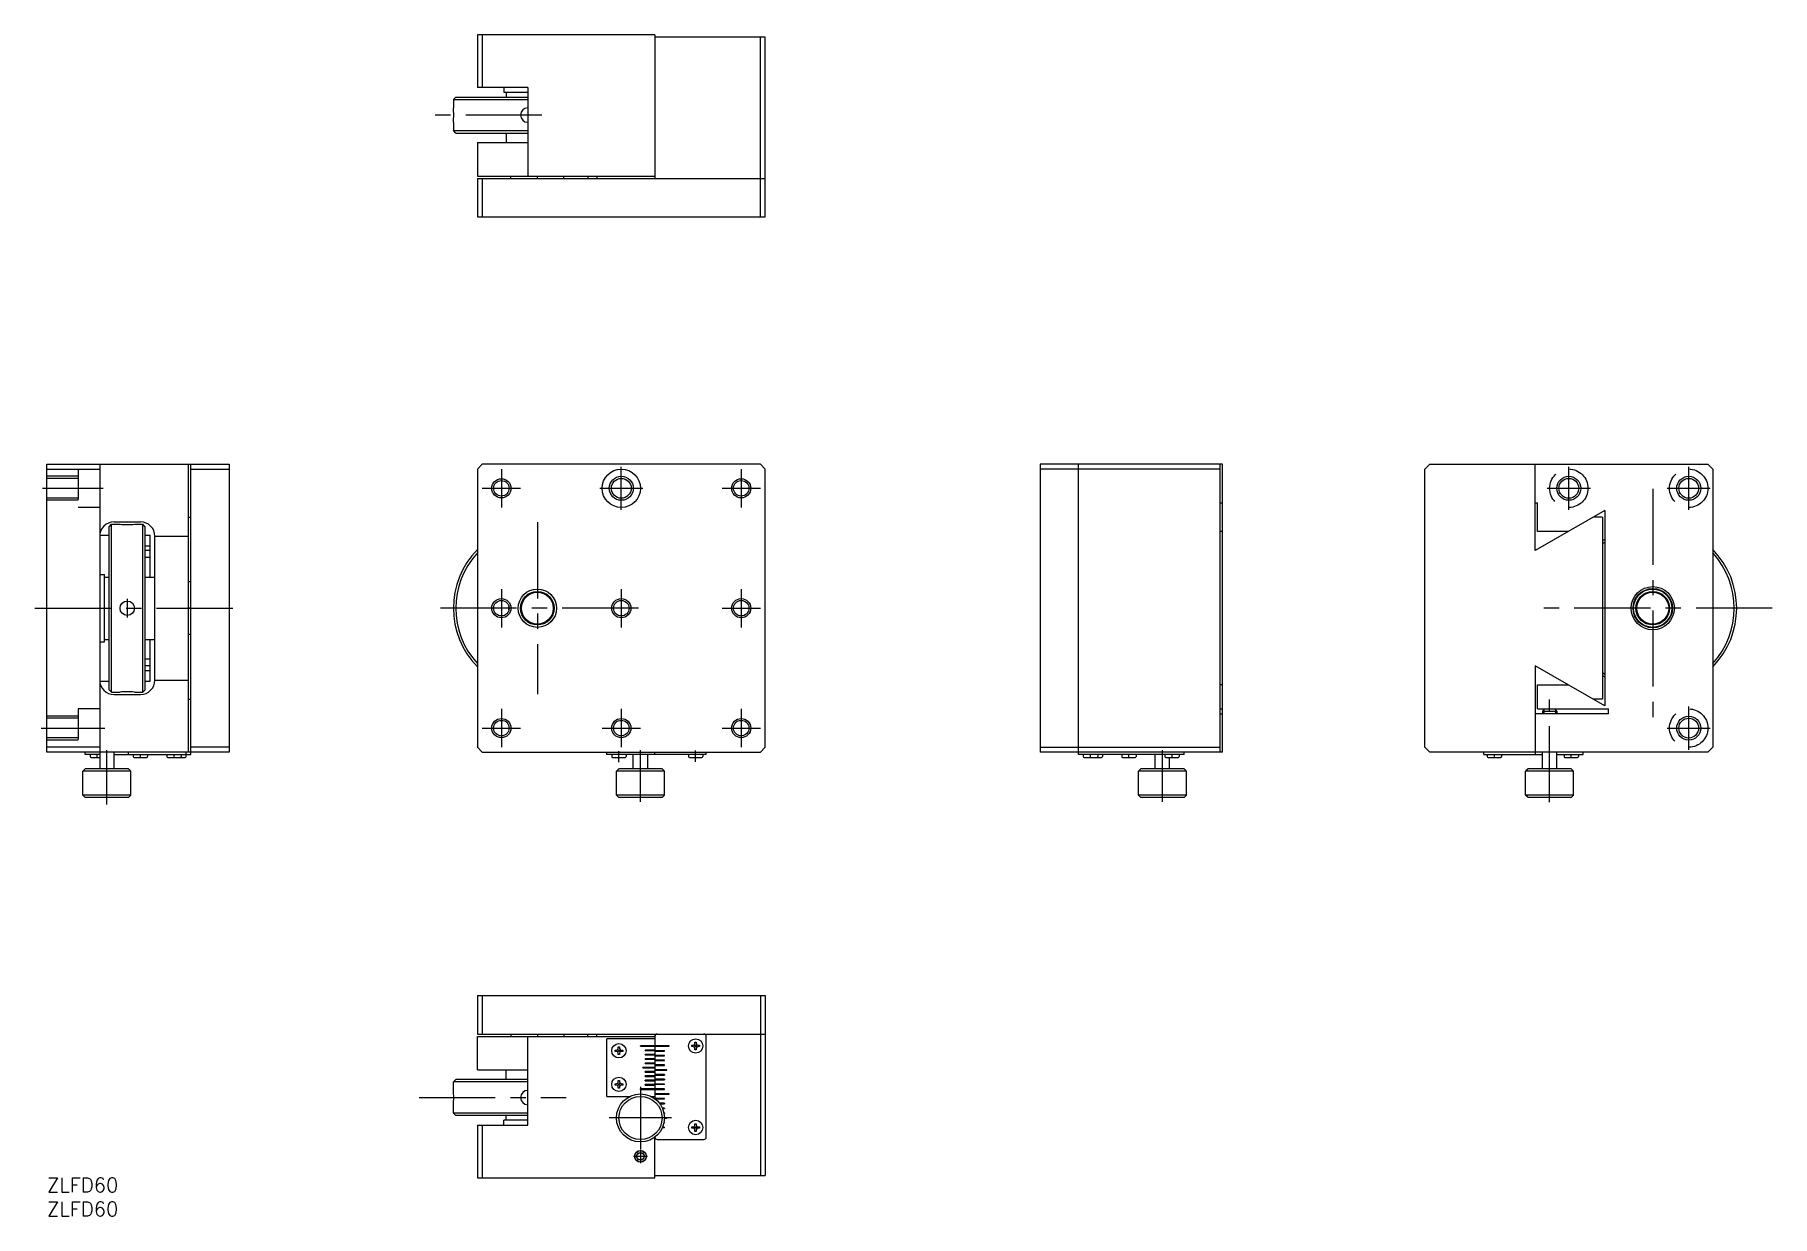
# Model space of a CAD drawing. Extents: x -3 to 360, y -8 to 238.
import ezdxf

# ---------------------------------------------------------------- set-up
doc = ezdxf.new("R2010")
doc.units = 0
doc.header["$LTSCALE"] = 0.5
doc.linetypes.add('CENTER', pattern=[50.8, 31.75, -6.35, 6.35, -6.35])
doc.linetypes.add('DASHED', pattern=[19.05, 12.7, -6.35])
doc.layers.get('0').update_dxf_attribs({"linetype": 'CONTINUOUS'})
for name, color, linetype in [('MSM_CENTER', 1, 'CENTER'), ('MSM_CONTINUOUS', 7, 'CONTINUOUS'), ('MSM_DASHED', 4, 'DASHED'), ('MSM_NARROW', 5, 'CONTINUOUS'), ('MSM_PART_NUMBER', 7, 'CONTINUOUS')]:
    doc.layers.add(name, color=color, linetype=linetype)
doc.styles.get("Standard").update_dxf_attribs({"font": 'txt.shx', "height": 3, "bigfont": 'bigfont.shx'})

# ---------------------------------------------------------------- blocks, each defined once
blk = doc.blocks.new('*U54')
at = {"layer": 'MSM_PART_NUMBER'}
blk.add_text('ZLFD60', height=3, dxfattribs=at).set_placement((0, -3))
blk = doc.blocks.new('*U55')
at = {"layer": 'MSM_PART_NUMBER'}
blk.add_text('ZLFD60', height=3, dxfattribs=at).set_placement((0, -8))

msp = doc.modelspace()

# ---------------------------------------------------------------- linework, layer by layer
at = {"layer": 'MSM_CENTER'}
for p, q in [((103.19, 221.6), (80.88, 221.6)), ((94.75, 147.78), (94.75, 139.78)), ((119.75, 139.28), (119.75, 148.28)), ((144.75, 147.78), (144.75, 139.78)), ((317.29, 139.28), (317.29, 148.28)), ((342.29, 139.28), (342.29, 148.28)), ((-0.95, 143.78), (11.75, 143.78)), ((90.75, 143.78), (98.75, 143.78)), ((115.25, 143.78), (124.25, 143.78)), ((140.75, 143.78), (148.75, 143.78)), ((312.79, 143.78), (321.79, 143.78)), ((334.79, 143.7), (334.79, 93.87)), ((337.79, 143.78), (346.79, 143.78)), ((102.25, 136.7), (102.25, 100.87)), ((21.6, 130.78), (20.4, 130.78)), ((16.75, 120.73), (16.75, 116.83)), ((94.75, 122.78), (94.75, 114.78)), ((119.75, 122.78), (119.75, 114.78)), ((144.75, 122.78), (144.75, 114.78)), ((-2.53, 118.78), (39.77, 118.78)), ((123.33, 118.78), (81.17, 118.78)), ((140.75, 118.78), (148.75, 118.78)), ((359.7, 118.78), (309.88, 118.78)), ((21.6, 106.78), (20.4, 106.78)), ((313.29, 78.33), (313.29, 99.75)), ((342.29, 89.28), (342.29, 98.28)), ((94.75, 97.78), (94.75, 89.78)), ((119.75, 97.78), (119.75, 89.78)), ((144.75, 97.78), (144.75, 89.78)), ((-1.2, 93.78), (12.05, 93.78)), ((90.75, 93.78), (98.75, 93.78)), ((115.75, 93.78), (123.75, 93.78)), ((140.75, 93.78), (148.75, 93.78)), ((337.79, 93.78), (346.79, 93.78)), ((10.5, 87.62), (10.5, 88.34)), ((12.5, 77.84), (12.5, 89.18)), ((19.5, 87.62), (19.5, 88.34)), ((26.5, 87.62), (26.5, 88.34)), ((119.25, 86.69), (119.25, 88.99)), ((123.75, 78.38), (123.75, 89.18)), ((135.25, 86.78), (135.25, 89.08)), ((217.57, 87.62), (217.57, 88.34)), ((225.57, 87.62), (225.57, 88.34)), ((232.57, 78.38), (232.57, 89.18)), ((234.57, 87.62), (234.57, 88.34)), ((301.79, 87.62), (301.79, 88.34)), ((317.79, 87.62), (317.79, 88.34)), ((123.75, 19), (123.75, 6)), ((77.59, 16.75), (108.28, 16.75)), ((130.25, 12.5), (117.25, 12.5)), ((122.28, 4.5), (125.21, 4.5)), ((123.75, 5.86), (123.75, 3.1))]:
    msp.add_line(p, q, dxfattribs=at)
at = {"layer": 'MSM_CONTINUOUS'}
for p, q in [((126.75, 238.35), (89.75, 238.35)), ((89.75, 238.35), (89.75, 227.35)), ((90.75, 238.35), (90.75, 227.35)), ((126.75, 238.35), (126.75, 208.35)), ((149.75, 237.85), (126.75, 237.85)), ((148.75, 200.35), (148.75, 237.85)), ((149.75, 200.35), (149.75, 237.85)), ((85.25, 225.35), (84.75, 224.85)), ((84.75, 224.85), (100.25, 224.85)), ((84.75, 224.85), (84.75, 223.12)), ((85.25, 225.35), (100.25, 225.35)), ((100.25, 227.35), (89.75, 227.35)), ((95.25, 227.35), (95.25, 226.35)), ((95.25, 226.35), (100.25, 226.35)), ((95.75, 226.35), (95.75, 225.35)), ((100.25, 227.35), (100.25, 208.85)), ((84.75, 220.1), (84.75, 218.35)), ((84.75, 218.35), (100.25, 218.35)), ((85.25, 217.85), (84.75, 218.35)), ((85.25, 217.85), (100.25, 217.85)), ((95.75, 217.85), (95.75, 215.85)), ((89.75, 215.85), (89.75, 208.85)), ((89.75, 215.85), (100.25, 215.85)), ((89.75, 208.85), (126.75, 208.85)), ((89.75, 208.35), (89.75, 200.35)), ((89.75, 208.35), (149.75, 208.35)), ((90.75, 208.35), (90.75, 200.35)), ((96.75, 208.35), (96.75, 208.85)), ((102.25, 208.35), (102.25, 208.85)), ((107.75, 208.35), (107.75, 208.85)), ((112.75, 208.85), (112.75, 208.35)), ((114.62, 208.85), (114.62, 208.35)), ((89.75, 200.35), (149.75, 200.35)), ((0, 148.78), (38, 148.78)), ((0, 88.78), (0, 148.78)), ((11, 148.78), (11, 85.28)), ((29.5, 88.78), (29.5, 148.78)), ((30, 88.28), (30, 148.78)), ((38, 148.78), (38, 88.78)), ((89.75, 147.78), (90.75, 148.78)), ((148.75, 148.78), (90.75, 148.78)), ((148.75, 148.78), (149.75, 147.78)), ((207.07, 148.78), (207.07, 88.78)), ((245.07, 148.78), (207.07, 148.78)), ((215.07, 88.28), (215.07, 148.78)), ((244.57, 88.78), (244.57, 148.78)), ((245.07, 88.78), (245.07, 148.78)), ((288.29, 148.78), (287.29, 147.78)), ((288.29, 148.78), (346.29, 148.78)), ((310.29, 130.78), (310.29, 148.78)), ((346.29, 148.78), (347.29, 147.78)), ((0, 147.78), (11, 147.78)), ((30, 147.78), (38, 147.78)), ((89.75, 147.78), (89.75, 89.78)), ((149.75, 89.78), (149.75, 147.78)), ((244.57, 147.78), (207.07, 147.78)), ((287.29, 89.78), (287.29, 147.78)), ((347.29, 147.78), (347.29, 89.78)), ((29.5, 137.78), (30, 137.78)), ((244.57, 140.78), (245.07, 140.78)), ((310.29, 140.78), (310.79, 140.78)), ((324.79, 139.16), (310.29, 130.78)), ((310.79, 134.78), (310.79, 140.78)), ((324.29, 137.78), (322.42, 137.78)), ((324.29, 137.78), (324.29, 99.78)), ((324.79, 139.16), (324.79, 98.41)), ((13, 135.78), (13.5, 136.28)), ((13, 101.78), (13, 135.78)), ((13.5, 101.28), (13.5, 136.28)), ((13.5, 136.28), (15.25, 136.28)), ((14, 136.78), (19.5, 136.78)), ((18.27, 136.28), (20, 136.28)), ((20, 101.28), (20, 136.28)), ((20.5, 135.78), (20, 136.28)), ((20.5, 101.78), (20.5, 135.78)), ((245.07, 134.78), (244.57, 134.78)), ((317.22, 134.78), (310.79, 134.78)), ((11.01, 134.02), (13, 134.02)), ((20.5, 134.02), (21.5, 134.02)), ((20.5, 131.75), (21.5, 131.75)), ((21.5, 125.28), (21.5, 134.02)), ((22.5, 133.78), (29.5, 133.78)), ((22.5, 103.78), (22.5, 133.78)), ((21.5, 129.32), (20.5, 129.32)), ((11, 125.78), (12, 125.78)), ((12, 111.78), (12, 125.78)), ((12, 125.28), (13, 125.28)), ((20.5, 125.28), (22.5, 125.28)), ((30, 124.28), (29.5, 124.28)), ((30.05, 118.78), (29.45, 118.78)), ((30, 113.28), (29.5, 113.28)), ((11, 111.78), (12, 111.78)), ((12, 112.28), (13, 112.28)), ((20.5, 112.28), (22.5, 112.28)), ((21.5, 103.55), (21.5, 112.28)), ((20.5, 108.24), (21.5, 108.24)), ((20.5, 105.82), (21.5, 105.82)), ((324.79, 98.41), (310.29, 106.78)), ((310.29, 106.78), (310.29, 88.28)), ((11.01, 103.55), (13, 103.55)), ((13, 101.78), (13.5, 101.28)), ((20.5, 101.78), (20, 101.28)), ((20.5, 103.55), (21.5, 103.55)), ((22.5, 103.78), (29.5, 103.78)), ((245.07, 102.78), (244.57, 102.78)), ((310.79, 97.78), (310.79, 102.78)), ((310.79, 102.78), (317.22, 102.78)), ((13.5, 101.28), (15.25, 101.28)), ((14, 100.78), (19.5, 100.78)), ((18.25, 101.28), (20, 101.28)), ((29.5, 99.78), (30, 99.78)), ((324.29, 99.78), (322.42, 99.78)), ((244.57, 97.78), (245.07, 97.78)), ((244.57, 96.78), (245.07, 96.78)), ((325.59, 96.78), (310.29, 96.78)), ((310.79, 97.78), (325.59, 97.78)), ((312.29, 97.78), (311.79, 97.28)), ((311.79, 97.28), (314.79, 97.28)), ((311.79, 97.28), (311.79, 96.78)), ((314.29, 97.78), (314.79, 97.28)), ((314.79, 97.28), (314.79, 96.78)), ((325.59, 96.78), (325.59, 97.78)), ((11, 89.78), (0, 89.78)), ((38, 88.78), (0, 88.78)), ((8, 88.28), (8, 88.78)), ((11, 88.28), (8, 88.28)), ((9, 88.28), (9, 87.88)), ((9.2, 87.68), (11, 87.68)), ((14, 85.28), (14, 88.78)), ((14, 88.28), (30, 88.28)), ((17, 88.28), (17, 88.78)), ((18, 88.27), (18, 87.88)), ((18.2, 87.68), (20.8, 87.68)), ((21, 88.27), (21, 87.88)), ((25, 88.27), (25, 87.88)), ((25.2, 87.68), (28.8, 87.68)), ((28, 88.28), (28, 87.88)), ((29, 87.88), (29, 88.78)), ((38, 89.78), (30, 89.78)), ((90.75, 88.78), (89.75, 89.78)), ((90.75, 88.78), (148.75, 88.78)), ((116.75, 88.28), (116.75, 88.78)), ((137.45, 88.28), (116.75, 88.28)), ((117.75, 88.28), (117.75, 87.88)), ((117.95, 87.68), (120.55, 87.68)), ((120.75, 88.28), (120.75, 87.88)), ((122.25, 85.28), (122.25, 88.28)), ((125.25, 85.28), (125.25, 88.28)), ((126.75, 88.28), (126.75, 88.78)), ((133.75, 88.28), (133.75, 87.88)), ((133.95, 87.68), (136.55, 87.68)), ((136.75, 88.28), (136.75, 87.88)), ((137.45, 88.28), (137.45, 88.78)), ((148.75, 88.78), (149.75, 89.78)), ((207.07, 89.78), (244.57, 89.78)), ((245.07, 88.78), (207.07, 88.78)), ((237.07, 88.28), (215.07, 88.28)), ((216.07, 88.28), (216.07, 87.88)), ((216.27, 87.68), (219.87, 87.68)), ((219.07, 88.28), (219.07, 87.88)), ((220.07, 88.28), (220.07, 87.88)), ((224.07, 88.28), (224.07, 87.88)), ((224.27, 87.68), (226.87, 87.68)), ((227.07, 88.28), (227.07, 87.88)), ((231.07, 85.28), (231.07, 88.28)), ((233.07, 88.28), (233.07, 87.88)), ((233.27, 87.68), (235.87, 87.68)), ((234.07, 85.28), (234.07, 87.68)), ((236.07, 88.28), (236.07, 87.88)), ((237.07, 88.28), (237.07, 88.78)), ((288.29, 88.78), (287.29, 89.78)), ((346.29, 88.78), (288.29, 88.78)), ((299.59, 88.28), (299.59, 88.78)), ((299.59, 88.28), (311.79, 88.28)), ((300.29, 88.28), (300.29, 87.88)), ((300.49, 87.68), (303.09, 87.68)), ((303.29, 88.28), (303.29, 87.88)), ((311.79, 85.28), (311.79, 88.78)), ((314.79, 85.28), (314.79, 88.78)), ((314.79, 88.28), (320.29, 88.28)), ((316.29, 88.28), (316.29, 87.88)), ((316.49, 87.68), (319.09, 87.68)), ((319.29, 88.28), (319.29, 87.88)), ((320.29, 88.28), (320.29, 88.78)), ((346.29, 88.78), (347.29, 89.78)), ((8, 85.28), (7.5, 84.78)), ((17.5, 84.78), (7.5, 84.78)), ((7.5, 79.78), (7.5, 84.78)), ((17, 85.28), (8, 85.28)), ((17, 85.28), (17.5, 84.78)), ((17.5, 79.78), (17.5, 84.78)), ((119.25, 85.28), (118.75, 84.78)), ((128.75, 84.78), (118.75, 84.78)), ((118.75, 79.78), (118.75, 84.78)), ((128.25, 85.28), (119.25, 85.28)), ((128.25, 85.28), (128.75, 84.78)), ((128.75, 79.78), (128.75, 84.78)), ((228.07, 85.28), (227.57, 84.78)), ((237.57, 84.78), (227.57, 84.78)), ((227.57, 79.78), (227.57, 84.78)), ((237.07, 85.28), (228.07, 85.28)), ((237.07, 85.28), (237.57, 84.78)), ((237.57, 79.78), (237.57, 84.78)), ((308.79, 85.28), (308.29, 84.78)), ((318.29, 84.78), (308.29, 84.78)), ((308.29, 79.78), (308.29, 84.78)), ((317.79, 85.28), (308.79, 85.28)), ((317.79, 85.28), (318.29, 84.78)), ((318.29, 79.78), (318.29, 84.78)), ((17.5, 79.78), (7.5, 79.78)), ((8, 79.28), (7.5, 79.78)), ((17, 79.28), (17.5, 79.78)), ((128.75, 79.78), (118.75, 79.78)), ((119.25, 79.28), (118.75, 79.78)), ((128.25, 79.28), (128.75, 79.78)), ((237.57, 79.78), (227.57, 79.78)), ((228.07, 79.28), (227.57, 79.78)), ((237.07, 79.28), (237.57, 79.78)), ((318.29, 79.78), (308.29, 79.78)), ((308.79, 79.28), (308.29, 79.78)), ((317.79, 79.28), (318.29, 79.78)), ((17, 79.28), (8, 79.28)), ((128.25, 79.28), (119.25, 79.28)), ((237.07, 79.28), (228.07, 79.28)), ((317.79, 79.28), (308.79, 79.28)), ((89.75, 38), (149.75, 38)), ((89.75, 38), (89.75, 30)), ((90.75, 38), (90.75, 30)), ((105.32, 38), (105.75, 38)), ((148.75, 38), (148.75, 0.5)), ((149.75, 38), (149.75, 0.5)), ((89.75, 30), (149.75, 30)), ((89.75, 29.5), (126.75, 29.5)), ((89.75, 22.5), (89.75, 29.5)), ((96.75, 30), (96.75, 29.5)), ((100.25, 11), (100.25, 29.5)), ((102.25, 30), (102.25, 29.5)), ((107.75, 30), (107.75, 29.5)), ((112.75, 29.5), (112.75, 30)), ((114.62, 29.5), (114.62, 30)), ((126.75, 29), (116.75, 29)), ((116.75, 17), (116.75, 29)), ((126.75, 30), (126.75, 16.5)), ((137.45, 8.5), (137.45, 29.5)), ((118.44, 26.36), (118.44, 26.64)), ((118.44, 26.64), (118.77, 26.64)), ((118.77, 26.36), (118.44, 26.36)), ((119.1, 26.98), (119.1, 27.3)), ((119.1, 27.3), (119.39, 27.3)), ((119.1, 25.7), (119.1, 26.02)), ((119.39, 25.7), (119.1, 25.7)), ((119.39, 27.3), (119.39, 26.98)), ((119.39, 26.02), (119.39, 25.7)), ((119.72, 26.64), (120.05, 26.64)), ((120.05, 26.36), (119.72, 26.36)), ((120.05, 26.64), (120.05, 26.36)), ((129.75, 27.55), (123.75, 27.55)), ((123.75, 27.45), (123.75, 27.55)), ((123.75, 27.45), (129.75, 27.45)), ((126.75, 26.65), (124.75, 26.65)), ((124.75, 26.55), (124.75, 26.65)), ((124.75, 26.55), (128.75, 26.55)), ((126.75, 25.75), (124.75, 25.75)), ((124.75, 25.65), (124.75, 25.75)), ((124.75, 25.65), (126.75, 25.65)), ((126.75, 26.45), (128.75, 26.45)), ((128.75, 25.55), (126.75, 25.55)), ((126.75, 25.45), (128.75, 25.45)), ((128.75, 26.45), (128.75, 26.55)), ((128.75, 25.45), (128.75, 25.55)), ((129.75, 27.45), (129.75, 27.55)), ((134.44, 27.36), (134.44, 27.64)), ((134.44, 27.64), (134.77, 27.64)), ((134.77, 27.36), (134.44, 27.36)), ((135.1, 27.98), (135.1, 28.3)), ((135.1, 28.3), (135.39, 28.3)), ((135.1, 26.7), (135.1, 27.02)), ((135.39, 26.7), (135.1, 26.7)), ((135.39, 28.3), (135.39, 27.98)), ((135.39, 27.02), (135.39, 26.7)), ((135.72, 27.64), (136.05, 27.64)), ((136.05, 27.36), (135.72, 27.36)), ((136.05, 27.64), (136.05, 27.36)), ((89.75, 22.5), (100.25, 22.5)), ((95.75, 20.5), (95.75, 22.5)), ((126.75, 23.05), (124.25, 23.05)), ((124.25, 22.95), (124.25, 23.05)), ((124.25, 22.95), (126.75, 22.95)), ((124.75, 24.75), (124.75, 24.85)), ((126.75, 24.85), (124.75, 24.85)), ((124.75, 24.75), (126.75, 24.75)), ((126.75, 23.95), (124.75, 23.95)), ((124.75, 23.85), (124.75, 23.95)), ((124.75, 23.85), (126.75, 23.85)), ((126.75, 22.15), (124.75, 22.15)), ((124.75, 22.05), (124.75, 22.15)), ((124.75, 22.05), (126.75, 22.05)), ((128.75, 24.55), (126.75, 24.55)), ((126.75, 24.45), (128.75, 24.45)), ((128.75, 23.55), (126.75, 23.55)), ((126.75, 23.45), (128.75, 23.45)), ((129.25, 22.55), (126.75, 22.55)), ((126.75, 22.45), (129.25, 22.45)), ((128.75, 24.45), (128.75, 24.55)), ((128.75, 23.45), (128.75, 23.55)), ((129.25, 22.45), (129.25, 22.55)), ((85.25, 20.5), (84.75, 20)), ((100.25, 20), (84.75, 20)), ((84.75, 18.25), (84.75, 20)), ((100.25, 20.5), (85.25, 20.5)), ((118.44, 19.36), (118.44, 19.64)), ((118.44, 19.64), (118.77, 19.64)), ((118.77, 19.36), (118.44, 19.36)), ((119.1, 19.98), (119.1, 20.3)), ((119.1, 20.3), (119.39, 20.3)), ((119.1, 18.7), (119.1, 19.02)), ((119.39, 18.7), (119.1, 18.7)), ((119.39, 20.3), (119.39, 19.98)), ((119.39, 19.02), (119.39, 18.7)), ((119.72, 19.64), (120.05, 19.64)), ((120.05, 19.36), (119.72, 19.36)), ((120.05, 19.64), (120.05, 19.36)), ((128.75, 18.55), (123.75, 18.55)), ((123.75, 18.45), (123.75, 18.55)), ((123.75, 18.45), (128.75, 18.45)), ((126.75, 21.25), (124.75, 21.25)), ((124.75, 21.15), (124.75, 21.25)), ((124.75, 21.15), (126.75, 21.15)), ((126.75, 20.35), (124.75, 20.35)), ((124.75, 20.25), (124.75, 20.35)), ((124.75, 20.25), (126.75, 20.25)), ((128.75, 19.45), (124.75, 19.45)), ((124.75, 19.35), (124.75, 19.45)), ((124.75, 19.35), (126.75, 19.35)), ((128.75, 21.55), (126.75, 21.55)), ((126.75, 21.45), (128.75, 21.45)), ((128.75, 20.55), (126.75, 20.55)), ((126.75, 20.45), (128.75, 20.45)), ((128.75, 19.55), (126.75, 19.55)), ((128.75, 21.55), (128.75, 21.45)), ((128.75, 20.55), (128.75, 20.45)), ((128.75, 19.45), (128.75, 19.55)), ((128.75, 18.45), (128.75, 18.55)), ((84.75, 13.5), (84.75, 15.25)), ((116.75, 17), (121.57, 17)), ((125.92, 17), (126.75, 17)), ((128.75, 16.55), (126.68, 16.55)), ((129.75, 17.55), (126.75, 17.55)), ((126.75, 17.45), (129.75, 17.45)), ((126.81, 16.45), (128.75, 16.45)), ((128.75, 15.55), (127.71, 15.55)), ((127.78, 15.45), (128.75, 15.45)), ((128.75, 14.55), (128.31, 14.55)), ((128.75, 16.45), (128.75, 16.55)), ((128.75, 15.55), (128.75, 15.45)), ((128.75, 14.55), (128.75, 14.45)), ((129.75, 17.45), (129.75, 17.55)), ((100.25, 13.5), (84.75, 13.5)), ((85.25, 13), (84.75, 13.5)), ((100.25, 13), (85.25, 13)), ((89.75, 11), (100.25, 11)), ((89.75, 11), (89.75, 0)), ((90.75, 11), (90.75, 0)), ((100.25, 12), (95.25, 12)), ((95.25, 11), (95.25, 12)), ((95.75, 12), (95.75, 13)), ((128.35, 14.45), (128.75, 14.45)), ((128.75, 13.55), (128.63, 13.55)), ((128.63, 11.45), (128.75, 11.45)), ((128.65, 13.45), (128.75, 13.45)), ((128.75, 11.55), (128.65, 11.55)), ((129.25, 12.55), (128.74, 12.55)), ((128.74, 12.45), (129.25, 12.45)), ((128.75, 13.55), (128.75, 13.45)), ((128.75, 11.45), (128.75, 11.55)), ((129.25, 12.45), (129.25, 12.55)), ((135.1, 10.98), (135.1, 11.3)), ((135.1, 11.3), (135.39, 11.3)), ((135.39, 11.3), (135.39, 10.98)), ((126.75, 0), (126.75, 8.5)), ((127.25, 8), (136.95, 8)), ((128.75, 10.45), (128.31, 10.45)), ((128.35, 10.55), (128.75, 10.55)), ((128.75, 10.45), (128.75, 10.55)), ((134.44, 10.36), (134.44, 10.64)), ((134.44, 10.64), (134.77, 10.64)), ((134.77, 10.36), (134.44, 10.36)), ((135.1, 9.7), (135.1, 10.02)), ((135.39, 9.7), (135.1, 9.7)), ((135.39, 10.02), (135.39, 9.7)), ((135.72, 10.64), (136.05, 10.64)), ((136.05, 10.36), (135.72, 10.36)), ((136.05, 10.64), (136.05, 10.36)), ((122.88, 4.5), (123.31, 5.25)), ((123.31, 3.75), (122.88, 4.5)), ((123.31, 5.25), (124.18, 5.25)), ((124.18, 3.75), (123.31, 3.75)), ((124.18, 5.25), (124.61, 4.5)), ((124.61, 4.5), (124.18, 3.75)), ((89.75, 0), (126.75, 0)), ((126.75, 0.5), (149.75, 0.5))]:
    msp.add_line(p, q, dxfattribs=at)
for centre, radius in [((94.75, 143.78), 1.62), ((119.75, 143.78), 4), ((119.75, 143.78), 2.07), ((144.75, 143.78), 1.62), ((317.29, 143.78), 2.07), ((342.29, 143.78), 2.07), ((334.79, 118.78), 4.5), ((16.75, 118.78), 1.5), ((94.75, 118.78), 1.62), ((102.25, 118.78), 4), ((102.25, 118.78), 3.5), ((102.25, 118.78), 3.32), ((119.75, 118.78), 1.62), ((144.75, 118.78), 1.62), ((334.79, 118.78), 4.1), ((334.79, 118.78), 4), ((334.79, 118.78), 3.5), ((334.79, 118.78), 3.32), ((94.75, 93.78), 1.62), ((119.75, 93.78), 1.62), ((144.75, 93.78), 1.62), ((342.29, 93.78), 2.07), ((135.25, 27.5), 1.5), ((119.25, 26.5), 1.5), ((119.25, 26.5), 0.162), ((135.25, 27.5), 0.162), ((119.25, 19.5), 1.5), ((119.25, 19.5), 0.162), ((123.75, 12.5), 5), ((123.75, 12.5), 4.5), ((135.25, 10.5), 1.5), ((135.25, 10.5), 0.162), ((123.75, 4.5), 1.23), ((123.75, 4.5), 1.19), ((123.75, 4.5), 0.75)]:
    msp.add_circle(centre, radius, dxfattribs=at)
for centre, radius, start, end in [((67.14, 221.61), 17.67, 355.0978, 4.9022), ((100.25, 221.6), 1.5, 90, 270), ((14, 133.78), 3, 90, 180), ((16.76, 153.89), 17.67, 265.0977, 274.9023), ((19.5, 133.78), 3, 0, 90), ((102.25, 118.78), 17.5, 135.5847, 224.4153), ((334.79, 118.78), 17.5, 124.8499, 126.8699), ((334.79, 118.78), 17, 126.0319, 128.1445), ((334.79, 118.78), 17.5, 315.5847, 44.4153), ((102.25, 118.78), 17, 137.3321, 222.6679), ((334.79, 118.78), 17, 317.3321, 42.6679), ((102.25, 118.78), 6, 174.7494, 185.2506), ((334.79, 118.78), 17, 231.8555, 233.9681), ((14, 103.78), 3, 180, 270), ((19.5, 103.78), 3, 270, 0), ((334.79, 118.78), 17.5, 233.1301, 235.1501), ((16.75, 83.87), 17.48, 85.0807, 94.9193), ((9.2, 87.88), 0.2, 180, 270), ((18.2, 87.88), 0.2, 180, 270), ((20.8, 87.88), 0.2, 270, 0), ((25.2, 87.88), 0.2, 180, 270), ((27.8, 87.88), 0.2, 270, 0), ((28.8, 87.88), 0.2, 270, 0), ((117.95, 87.88), 0.2, 180, 270), ((120.55, 87.88), 0.2, 270, 0), ((133.95, 87.88), 0.2, 180, 270), ((136.55, 87.88), 0.2, 270, 0), ((216.27, 87.88), 0.2, 180, 270), ((218.87, 87.88), 0.2, 270, 0), ((219.87, 87.88), 0.2, 270, 0), ((224.27, 87.88), 0.2, 180, 270), ((226.87, 87.88), 0.2, 270, 0), ((233.27, 87.88), 0.2, 180, 270), ((235.87, 87.88), 0.2, 270, 0), ((300.49, 87.88), 0.2, 180, 270), ((303.09, 87.88), 0.2, 270, 0), ((316.49, 87.88), 0.2, 180, 270), ((319.09, 87.88), 0.2, 270, 0), ((127.25, 29.5), 0.5, 90, 180), ((136.95, 29.5), 0.5, 0, 90), ((118.77, 26.98), 0.333, 270, 0), ((118.77, 26.02), 0.333, 0, 90), ((119.72, 26.98), 0.333, 180, 270), ((119.72, 26.02), 0.333, 90, 180), ((134.77, 27.98), 0.333, 270, 0), ((134.77, 27.02), 0.333, 0, 90), ((135.72, 27.98), 0.333, 180, 270), ((135.72, 27.02), 0.333, 90, 180), ((67.31, 16.75), 17.5, 355.0845, 4.9155), ((100.25, 16.75), 1.5, 90, 270), ((118.77, 19.98), 0.333, 270, 0), ((118.77, 19.02), 0.333, 0, 90), ((119.72, 19.98), 0.333, 180, 270), ((119.72, 19.02), 0.333, 90, 180), ((134.77, 10.98), 0.333, 270, 0), ((135.72, 10.98), 0.333, 180, 270), ((127.25, 8.5), 0.5, 180, 270), ((134.77, 10.02), 0.333, 0, 90), ((135.72, 10.02), 0.333, 90, 180), ((136.95, 8.5), 0.5, 270, 0)]:
    msp.add_arc(centre, radius, start, end, dxfattribs=at)
at = {"layer": 'MSM_DASHED'}
for p, q in [((6.5, 146.28), (0, 146.28)), ((6.5, 145.85), (0, 145.85)), ((6.5, 147.78), (6.5, 139.78)), ((6.5, 141.72), (0, 141.72)), ((6.5, 141.28), (0, 141.28)), ((11, 139.78), (6.5, 139.78)), ((6.5, 96.28), (0, 96.28)), ((6.5, 95.85), (0, 95.85)), ((6.5, 97.78), (6.5, 89.78)), ((11, 97.78), (6.5, 97.78)), ((6.5, 91.72), (0, 91.72)), ((6.5, 91.28), (0, 91.28))]:
    msp.add_line(p, q, dxfattribs=at)
for centre in [(317.29, 143.78), (342.29, 143.78), (342.29, 93.78)]:
    msp.add_circle(centre, 4, dxfattribs=at)
at = {"layer": 'MSM_NARROW'}
for p, q in [((312.06, 97.56), (312.06, 96.78)), ((314.52, 97.56), (314.52, 96.78))]:
    msp.add_line(p, q, dxfattribs=at)
for centre, radius in [((94.75, 143.78), 2), ((119.75, 143.78), 2.5), ((144.75, 143.78), 2), ((317.29, 143.78), 2.5), ((342.29, 143.78), 2.5), ((94.75, 118.78), 2), ((119.75, 118.78), 2), ((144.75, 118.78), 2), ((94.75, 93.78), 2), ((119.75, 93.78), 2), ((144.75, 93.78), 2), ((342.29, 93.78), 2.5)]:
    msp.add_circle(centre, radius, dxfattribs=at)

# ---------------------------------------------------------------- block references
for name in ['*U54', '*U55']:
    msp.add_blockref(name, (0, 0))

doc.saveas('drawing.dxf')
